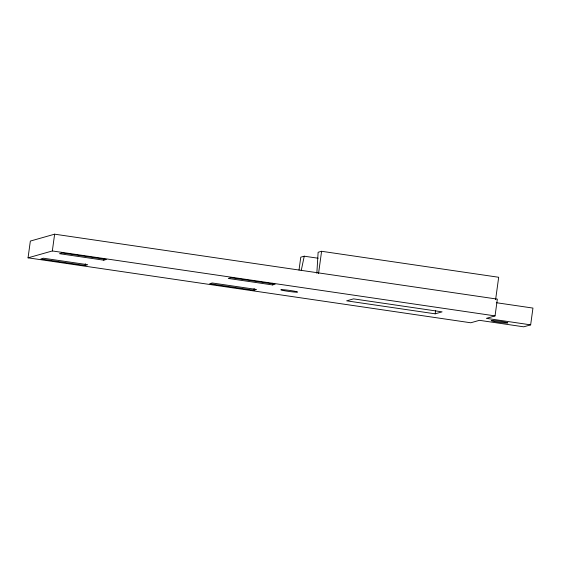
<?xml version="1.0" encoding="UTF-8"?>
<svg xmlns="http://www.w3.org/2000/svg" width="561" height="561" viewBox="0 0 561 561"><rect width="100%" height="100%" fill="white"/><g stroke="black" fill="none" stroke-linecap="round" stroke-linejoin="round"><path stroke-width="0.84" d="M316.846 273.263L318.122 252.268L321.593 251.286L498.68 277.267L495.615 299.623M530.65 324.854L523.715 326.818L479.445 320.324L470.77 322.778L28.05 257.829L30.35 241.062L54.627 234.182L497.348 299.132L495.054 315.899L486.38 318.353L530.65 324.854L532.95 308.08L496.338 302.709M28.05 257.829L52.334 250.956L54.627 234.182M85.125 265.458L87.726 264.715L43.456 258.221L40.855 258.958L85.125 265.458L85.356 263.775M103.771 260.178L106.373 259.441L62.103 252.948L59.501 253.684L103.771 260.178L104.002 258.502M253.909 290.219L256.51 289.483L212.24 282.982L209.639 283.719L253.909 290.219L254.14 288.536M272.555 284.939L275.156 284.203L230.887 277.709L228.285 278.445L272.555 284.939L272.786 283.263M299.013 270.079L300.773 257.176L304.244 256.195L318.066 258.221M318.529 273.642L321.593 251.286M435.168 313.823L442.11 311.86L353.563 298.873L346.628 300.836L435.168 313.823L435.631 310.471M301.222 270.584L304.244 256.195M52.334 250.956L495.054 315.899M283.943 290.633A8.478 0.547 7.8 0 0 297.519 292.141A8.478 0.547 7.8 0 0 286.201 289.995A8.478 0.547 7.8 0 0 283.943 290.633M494.234 321.481A8.478 0.547 7.8 0 0 507.817 322.996A8.478 0.547 7.8 0 0 496.492 320.85A8.478 0.547 7.8 0 0 494.234 321.481"/></g></svg>
